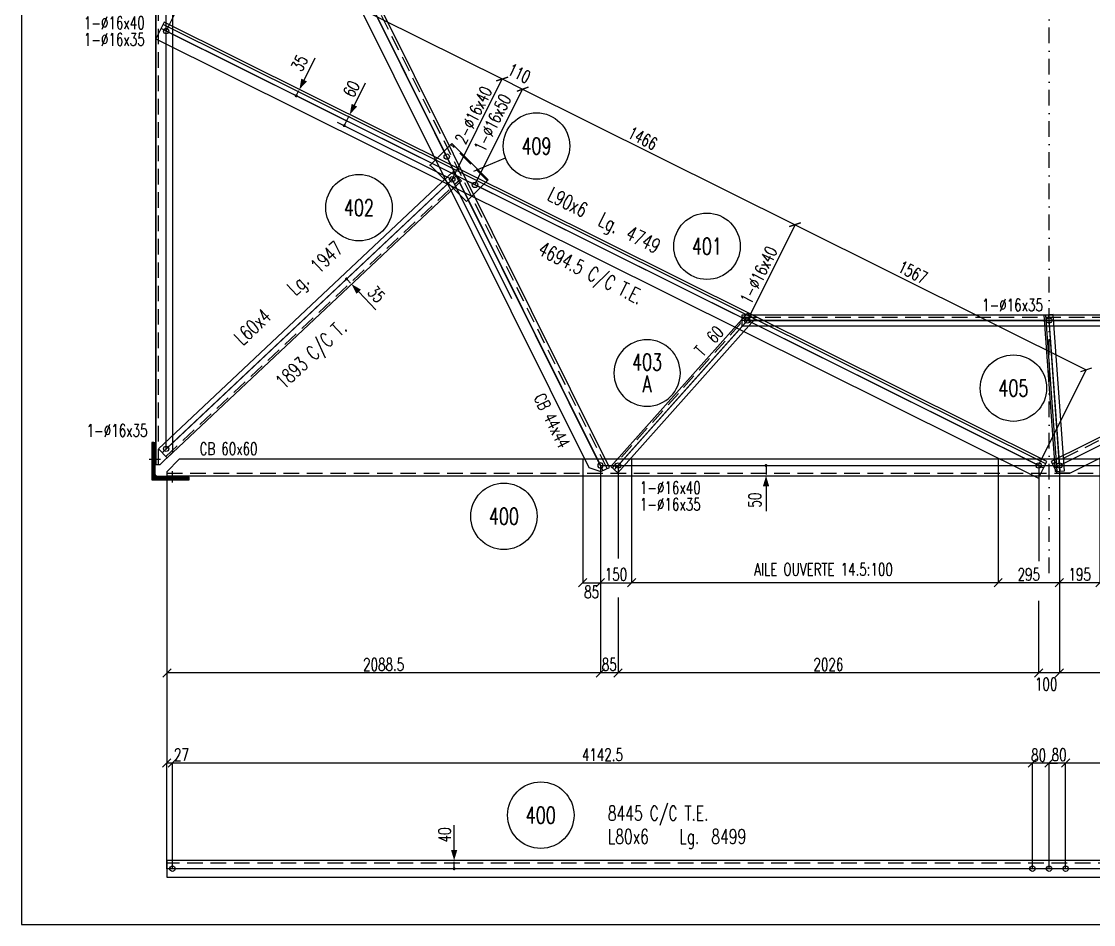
# Model space of a CAD drawing. Extents: x 161763 to 177983, y -148739 to -137259.
# Drawn here: x 161763 to 166927, y -148739 to -144390 of the extents above; entities that cross this region are included whole.
import ezdxf
from ezdxf.enums import TextEntityAlignment as Align

# ---------------------------------------------------------------- set-up
doc = ezdxf.new("R2010")
doc.units = 0
doc.header["$LTSCALE"] = 150
doc.header["$MEASUREMENT"] = 0
doc.linetypes.add('DASHDOT', pattern=[1, 0.5, -0.25, 0, -0.25])
doc.linetypes.add('DASHED', pattern=[0.75, 0.5, -0.25])
doc.layers.get('0').update_dxf_attribs({"linetype": 'CONTINUOUS'})
for name, color, linetype in [('ASSI', 6, 'CONTINUOUS'), ('BOLLINI_1', 7, 'CONTINUOUS'), ('BOLLINI_5', 7, 'CONTINUOUS'), ('FORI', 2, 'CONTINUOUS'), ('LINEA_ANG', 2, 'CONTINUOUS'), ('LINEE_PIASTRE', 2, 'CONTINUOUS'), ('LS', 7, 'CONTINUOUS'), ('MZ', 6, 'DASHDOT'), ('PIASTRE', 5, 'CONTINUOUS'), ('QT_MAL', 7, 'CONTINUOUS'), ('QT_MPR', 7, 'CONTINUOUS'), ('TRAT-Y', 7, 'DASHED')]:
    doc.layers.add(name, color=color, linetype=linetype)
doc.styles.add('QUOTE', font='ROMANS8.SHX', dxfattribs={"width": 0.7})
doc.styles.add('RQL', font='ROMANS8.SHX', dxfattribs={"width": 0.7})
doc.styles.add('RS', font='ROMANS8.shx', dxfattribs={"width": 0.7})
doc.styles.get("Standard").update_dxf_attribs({"font": 'ROMANS8.SHX', "width": 0.7})
doc.dimstyles.new('FRECCE1', dxfattribs={"dimtxt": 60, "dimasz": 6.6667, "dimexe": 0, "dimexo": 0, "dimgap": 1, "dimtad": 1, "dimzin": 0, "dimdsep": 46, "dimtxsty": 'RS', "dimblk1": 'QUOTP', "dimblk2": 'QUOTF', "dimsah": 1, "dimcen": 0, "dimclrd": 2, "dimclre": 2, "dimclrt": 7, "dimadec": 0, "dimazin": 0, "dimtfac": 1, "dimtix": 1, "dimtmove": 2, "dimatfit": 3, "dimldrblk": 'QUOTP', "dimfxl": 1, "dimtolj": 1, "dimtzin": 0, "dimarcsym": 0})
doc.dimstyles.new('TRATTO', dxfattribs={"dimscale": 0, "dimtxt": 60, "dimasz": 40, "dimexe": 0, "dimexo": 0, "dimgap": 10, "dimtad": 1, "dimrnd": 0.5, "dimdsep": 46, "dimtxsty": 'RS', "dimblk1": 'OBLIQUE', "dimblk2": 'OBLIQUE', "dimsah": 1, "dimcen": 0.09, "dimclrd": 2, "dimclre": 2, "dimclrt": 7, "dimadec": 0, "dimazin": 0, "dimtfac": 1, "dimtix": 1, "dimtmove": 2, "dimatfit": 3, "dimfxl": 1, "dimtolj": 1, "dimtzin": 0, "dimarcsym": 0})

# ---------------------------------------------------------------- blocks, each defined once
blk = doc.blocks.new('ASSE98')
blk.add_line((0, 0), (1, 0))
at = {"color": 7, "style": 'QUOTE', "width": 0.5, "flags": 1}
for tag, p in [('TI', (1.38308, 6.82731)), ('DI_S', (1.38308, 6.42178)), ('D_S', (1.38308, 6.02092)), ('E_S', (1.38308, 5.68065)), ('NFORI', (1.36454, 5.29792)), ('ALAR', (1.36349, 4.93246)), ('FAM', (1.3775, 4.54645)), ('ALA', (1.38308, 4.19257)), ('DISP2', (1.38308, 3.84971)), ('DISP1', (1.38308, 3.50686)), ('PINZAF', (1.38308, 3.164)), ('PINZAI', (1.38308, 2.82114)), ('TRP', (1.38308, 2.47829)), ('NP', (1.38308, 2.13543)), ('SV', (1.38308, 1.79257)), ('PESO', (1.38308, 1.44971)), ('QUA', (1.38308, 1.10686)), ('LUN', (1.38308, 0.764)), ('PROF', (1.38308, 0.42114)), ('POS', (1.38308, 0.07829))]:
    blk.add_attdef(tag, p, '', height=0.2, dxfattribs=at)
at = {"color": 7, "flags": 1}
for tag, p in [('LAV1', (3.07431, 6.82847)), ('LAV2', (3.07431, 6.49513)), ('LAV3', (3.07431, 6.1618)), ('LAV4', (3.07431, 5.82847)), ('LAV5', (3.07431, 5.49513)), ('LAV6', (3.07431, 5.1618)), ('LAV7', (3.07431, 4.82847)), ('LAV8', (3.07431, 4.49513)), ('LAV9', (3.07431, 4.1618)), ('LAV10', (3.07431, 3.82847))]:
    blk.add_attdef(tag, p, '', height=0.2, dxfattribs=at)
blk = doc.blocks.new('16')
blk.add_circle((0, 0), 1)
blk = doc.blocks.new('xxx')
blk.add_circle((0, 0), 8)
at = {"color": 3, "style": 'RQL', "width": 0.7}
blk.add_attdef('POS', text='', height=4, dxfattribs=at).set_placement((0, 0), align=Align.MIDDLE)
at = {"style": 'RQL', "width": 0.7, "flags": 1}
for tag, p in [('POS1', (-0.39, -5.42)), ('TIPO', (-0.39, -8.66))]:
    blk.add_attdef(tag, p, '', height=2, dxfattribs=at)
blk = doc.blocks.new('QUOTP')
at = {"layer": 'ASSI', "color": 2, "const_width": 1.07}
blk.add_lwpolyline([(-0.53, 0, 1), (0.53, 0, 1)], format="xyb", close=True, dxfattribs=at)
blk = doc.blocks.new('QUOTF')
at = {"layer": 'LS', "color": 2}
blk.add_line((7.5, 0), (25.5, 0), dxfattribs=at)
blk.add_solid([(7.5, 2.25), (0, 0), (7.5, -2.25)], dxfattribs=at)
blk = doc.blocks.new('*D65')
at = {"layer": 'QT_MAL', "color": 2, "lineweight": -2, "transparency": 16777216}
for p, q in [((163320.6, -144885.5), (163341.3, -144843.7)), ((163344.3, -144837.7), (163344.3, -144837.7)), ((163317.6, -144891.4), (163317.6, -144891.4))]:
    blk.add_line(p, q, dxfattribs=at)
at = {"layer": 'QT_MAL', "color": 2, "lineweight": -2, "transparency": 16777216, "xscale": 6.6667, "yscale": 6.6667, "zscale": 6.6667}
for name, p, rotation in [('QUOTF', (163344.3, -144837.7), 63.53865655954032), ('QUOTP', (163317.6, -144891.4), 243.5386565595403)]:
    blk.add_blockref(name, p, dxfattribs=dict(at, rotation=rotation))
at = {"layer": 'QT_MAL', "color": 7, "transparency": 16777216, "insert": (163352.1, -144715), "char_height": 60, "attachment_point": 5, "rotation": 63.5387, "style": 'RS'}
blk.add_mtext('\\A1;60', dxfattribs=at)
blk = doc.blocks.new('*D66')
at = {"layer": 'QT_MAL', "color": 2, "lineweight": -2, "transparency": 16777216}
blk.add_line((163089.2, -144742.4), (163098.9, -144723), dxfattribs=at)
at = {"layer": 'QT_MAL', "color": 2, "lineweight": -2, "transparency": 16777216, "xscale": 6.6667, "yscale": 6.6667, "zscale": 6.6667}
for name, p, rotation in [('QUOTF', (163101.8, -144717), 63.53865655954032), ('QUOTP', (163086.3, -144748.4), 243.5386565595403)]:
    blk.add_blockref(name, p, dxfattribs=dict(at, rotation=rotation))
at = {"layer": 'QT_MAL', "color": 7, "transparency": 16777216, "insert": (163101.7, -144590.6), "char_height": 60, "attachment_point": 5, "rotation": 63.5387, "style": 'RS'}
blk.add_mtext('\\A1;35', dxfattribs=at)
blk = doc.blocks.new('*D67')
at = {"layer": 'QT_MAL', "color": 2, "lineweight": -2, "transparency": 16777216}
blk.add_line((163333.4, -145634.5), (163348.2, -145650.2), dxfattribs=at)
at = {"layer": 'QT_MAL', "color": 2, "lineweight": -2, "transparency": 16777216, "xscale": 6.6667, "yscale": 6.6667, "zscale": 6.6667}
for name, p, rotation in [('QUOTP', (163328.8, -145629.6), 133.2804510100094), ('QUOTF', (163352.8, -145655.1), 313.2804510100094)]:
    blk.add_blockref(name, p, dxfattribs=dict(at, rotation=rotation))
at = {"layer": 'QT_MAL', "color": 7, "transparency": 16777216, "insert": (163472.5, -145703.9), "char_height": 60, "attachment_point": 5, "rotation": 313.2805, "style": 'RS'}
blk.add_mtext('\\A1;35', dxfattribs=at)
blk = doc.blocks.new('YYY')
blk.add_circle((0, 0), 8)
at = {"color": 3, "style": 'RQL', "width": 0.7}
for tag, p in [('POS3', (0, 0.65)), ('POS2', (0, -4.63))]:
    blk.add_attdef(tag, text='', height=4, dxfattribs=at).set_placement(p, align=Align.CENTER)
at = {"style": 'RQL', "width": 0.7, "flags": 1}
blk.add_attdef('TIPO', text='', height=3, dxfattribs=at).set_placement((0, 0), align=Align.MIDDLE_CENTER)
blk = doc.blocks.new('_OBLIQUE')
at = {"color": 0, "linetype": 'ByBlock'}
blk.add_line((-0.5, -0.5), (0.5, 0.5), dxfattribs=at)
blk = doc.blocks.new('*D14')
at = {"layer": 'QT_MPR', "color": 2, "lineweight": -2, "transparency": 16777216}
for p, q in [((162459.7, -144436.5), (162689.2, -143975.5)), ((162689.2, -143975.5), (164078.3, -144666.9)), ((163837.7, -145150.3), (164078.3, -144666.9))]:
    blk.add_line(p, q, dxfattribs=at)
at = {"layer": 'QT_MPR', "color": 2, "lineweight": -2, "transparency": 16777216, "xscale": 40, "yscale": 40, "zscale": 40}
for p, rotation in [((162689.2, -143975.5), 153.5386565595404), ((164078.3, -144666.9), 333.5386565595404)]:
    blk.add_blockref('_OBLIQUE', p, dxfattribs=dict(at, rotation=rotation))
at = {"layer": 'QT_MPR', "color": 7, "transparency": 16777216, "insert": (163149.2, -144140.2), "char_height": 60, "attachment_point": 5, "rotation": 333.5387, "style": 'RS'}
blk.add_mtext('\\A1;1551.5', dxfattribs=at)
blk = doc.blocks.new('*D15')
at = {"layer": 'QT_MPR', "color": 2, "lineweight": -2, "transparency": 16777216}
for p, q in [((163947.3, -145177), (164176.8, -144715.9)), ((164176.8, -144715.9), (165488.8, -145369)), ((165259.3, -145830), (165488.8, -145369))]:
    blk.add_line(p, q, dxfattribs=at)
at = {"layer": 'QT_MPR', "color": 2, "lineweight": -2, "transparency": 16777216, "xscale": 40, "yscale": 40, "zscale": 40}
for p, rotation in [((164176.8, -144715.9), 153.5386565595404), ((165488.8, -145369), 333.5386565595404)]:
    blk.add_blockref('_OBLIQUE', p, dxfattribs=dict(at, rotation=rotation))
at = {"layer": 'QT_MPR', "color": 7, "transparency": 16777216, "insert": (164755.4, -144952.8), "char_height": 60, "attachment_point": 5, "rotation": 333.5387, "style": 'RS'}
blk.add_mtext('\\A1;1466', dxfattribs=at)
blk = doc.blocks.new('*D16')
at = {"layer": 'QT_MPR', "color": 2, "lineweight": -2, "transparency": 16777216}
for p, q in [((165259.3, -145830), (165488.8, -145369)), ((165488.8, -145369), (166891.8, -146067.3)), ((166662.3, -146528.3), (166891.8, -146067.3))]:
    blk.add_line(p, q, dxfattribs=at)
at = {"layer": 'QT_MPR', "color": 2, "lineweight": -2, "transparency": 16777216, "xscale": 40, "yscale": 40, "zscale": 40}
for p, rotation in [((165488.8, -145369), 153.5386565595404), ((166891.8, -146067.3), 333.5386565595404)]:
    blk.add_blockref('_OBLIQUE', p, dxfattribs=dict(at, rotation=rotation))
at = {"layer": 'QT_MPR', "color": 7, "transparency": 16777216, "insert": (166056.2, -145598), "char_height": 60, "attachment_point": 5, "rotation": 333.5387, "style": 'RS'}
blk.add_mtext('\\A1;1567', dxfattribs=at)
blk = doc.blocks.new('*D19')
at = {"layer": 'QT_MPR', "color": 2, "lineweight": -2, "transparency": 16777216}
for p, q in [((166792.3, -148470.2), (166792.3, -147961)), ((170934.6, -147961), (166792.3, -147961)), ((170934.6, -148470.2), (170934.6, -147961))]:
    blk.add_line(p, q, dxfattribs=at)
at = {"layer": 'QT_MPR', "color": 2, "lineweight": -2, "transparency": 16777216, "xscale": 40, "yscale": 40, "zscale": 40, "rotation": 180}
blk.add_blockref('_OBLIQUE', (166792.3, -147961), dxfattribs=at)
at = {"layer": 'QT_MPR', "color": 2, "lineweight": -2, "transparency": 16777216, "xscale": 40, "yscale": 40, "zscale": 40}
blk.add_blockref('_OBLIQUE', (170934.6, -147961), dxfattribs=at)
at = {"layer": 'QT_MPR', "color": 7, "transparency": 16777216, "insert": (168863.5, -147921), "char_height": 60, "attachment_point": 5, "style": 'RS'}
blk.add_mtext('\\A1;4142.5', dxfattribs=at)
blk = doc.blocks.new('*D20')
at = {"layer": 'QT_MPR', "color": 2, "lineweight": -2, "transparency": 16777216}
for p, q in [((166712.3, -148470.2), (166712.3, -147961)), ((166792.3, -147961), (166712.3, -147961)), ((166792.3, -148470.2), (166792.3, -147961))]:
    blk.add_line(p, q, dxfattribs=at)
at = {"layer": 'QT_MPR', "color": 2, "lineweight": -2, "transparency": 16777216, "xscale": 40, "yscale": 40, "zscale": 40, "rotation": 180}
blk.add_blockref('_OBLIQUE', (166712.3, -147961), dxfattribs=at)
at = {"layer": 'QT_MPR', "color": 2, "lineweight": -2, "transparency": 16777216, "xscale": 40, "yscale": 40, "zscale": 40}
blk.add_blockref('_OBLIQUE', (166792.3, -147961), dxfattribs=at)
at = {"layer": 'QT_MPR', "color": 7, "transparency": 16777216, "insert": (166760.8, -147921), "char_height": 60, "attachment_point": 5, "style": 'RS'}
blk.add_mtext('\\A1;80', dxfattribs=at)
blk = doc.blocks.new('*D21')
at = {"layer": 'QT_MPR', "color": 2, "lineweight": -2, "transparency": 16777216}
for p, q in [((166632.3, -147961), (166592.3, -147961)), ((166632.3, -148470.2), (166632.3, -147961)), ((166712.3, -147961), (166632.3, -147961)), ((166712.3, -148470.2), (166712.3, -147961)), ((166712.3, -147961), (166752.3, -147961))]:
    blk.add_line(p, q, dxfattribs=at)
at = {"layer": 'QT_MPR', "color": 2, "lineweight": -2, "transparency": 16777216, "xscale": 40, "yscale": 40, "zscale": 40}
blk.add_blockref('_OBLIQUE', (166632.3, -147961), dxfattribs=at)
at = {"layer": 'QT_MPR', "color": 2, "lineweight": -2, "transparency": 16777216, "xscale": 40, "yscale": 40, "zscale": 40, "rotation": 180}
blk.add_blockref('_OBLIQUE', (166712.3, -147961), dxfattribs=at)
at = {"layer": 'QT_MPR', "color": 7, "transparency": 16777216, "insert": (166662.2, -147923.4), "char_height": 60, "attachment_point": 5, "style": 'RS'}
blk.add_mtext('\\A1;80', dxfattribs=at)
blk = doc.blocks.new('*D22')
at = {"layer": 'QT_MPR', "color": 2, "lineweight": -2, "transparency": 16777216}
for p, q in [((162490.1, -148470.2), (162490.1, -147961)), ((166632.3, -147961), (162490.1, -147961)), ((166632.3, -148470.2), (166632.3, -147961))]:
    blk.add_line(p, q, dxfattribs=at)
at = {"layer": 'QT_MPR', "color": 2, "lineweight": -2, "transparency": 16777216, "xscale": 40, "yscale": 40, "zscale": 40, "rotation": 180}
blk.add_blockref('_OBLIQUE', (162490.1, -147961), dxfattribs=at)
at = {"layer": 'QT_MPR', "color": 2, "lineweight": -2, "transparency": 16777216, "xscale": 40, "yscale": 40, "zscale": 40}
blk.add_blockref('_OBLIQUE', (166632.3, -147961), dxfattribs=at)
at = {"layer": 'QT_MPR', "color": 7, "transparency": 16777216, "insert": (164561.2, -147921), "char_height": 60, "attachment_point": 5, "style": 'RS'}
blk.add_mtext('\\A1;4142.5', dxfattribs=at)
blk = doc.blocks.new('*D24')
at = {"layer": 'QT_MPR', "color": 2, "lineweight": -2, "transparency": 16777216}
for p, q in [((162462.6, -148470.2), (162462.6, -147961)), ((162490.1, -147961), (162462.6, -147961)), ((162490.1, -148470.2), (162490.1, -147961))]:
    blk.add_line(p, q, dxfattribs=at)
at = {"layer": 'QT_MPR', "color": 2, "lineweight": -2, "transparency": 16777216, "xscale": 40, "yscale": 40, "zscale": 40, "rotation": 180}
blk.add_blockref('_OBLIQUE', (162462.6, -147961), dxfattribs=at)
at = {"layer": 'QT_MPR', "color": 2, "lineweight": -2, "transparency": 16777216, "xscale": 40, "yscale": 40, "zscale": 40}
blk.add_blockref('_OBLIQUE', (162490.1, -147961), dxfattribs=at)
at = {"layer": 'QT_MPR', "color": 7, "transparency": 16777216, "insert": (162533.6, -147921), "char_height": 60, "attachment_point": 5, "style": 'RS'}
blk.add_mtext('\\A1;27', dxfattribs=at)
blk = doc.blocks.new('*D27')
at = {"layer": 'QT_MPR', "color": 2, "lineweight": -2, "transparency": 16777216}
for p, q in [((166762.3, -146528.3), (166762.3, -147526.9)), ((168788.1, -147174.9), (168788.1, -147526.9)), ((168788.1, -147526.9), (166762.3, -147526.9))]:
    blk.add_line(p, q, dxfattribs=at)
at = {"layer": 'QT_MPR', "color": 2, "lineweight": -2, "transparency": 16777216, "xscale": 40, "yscale": 40, "zscale": 40, "rotation": 180}
blk.add_blockref('_OBLIQUE', (166762.3, -147526.9), dxfattribs=at)
at = {"layer": 'QT_MPR', "color": 2, "lineweight": -2, "transparency": 16777216, "xscale": 40, "yscale": 40, "zscale": 40}
blk.add_blockref('_OBLIQUE', (168788.1, -147526.9), dxfattribs=at)
at = {"layer": 'QT_MPR', "color": 7, "transparency": 16777216, "insert": (167775.2, -147486.9), "char_height": 60, "attachment_point": 5, "style": 'RS'}
blk.add_mtext('\\A1;2026', dxfattribs=at)
blk = doc.blocks.new('*D28')
at = {"layer": 'QT_MPR', "color": 2, "lineweight": -2, "transparency": 16777216}
for p, q in [((166762.3, -146528.3), (166762.3, -147526.9)), ((166662.3, -147179.4), (166662.3, -147526.9)), ((166762.3, -147526.9), (166662.3, -147526.9))]:
    blk.add_line(p, q, dxfattribs=at)
at = {"layer": 'QT_MPR', "color": 2, "lineweight": -2, "transparency": 16777216, "xscale": 40, "yscale": 40, "zscale": 40, "rotation": 180}
blk.add_blockref('_OBLIQUE', (166662.3, -147526.9), dxfattribs=at)
at = {"layer": 'QT_MPR', "color": 2, "lineweight": -2, "transparency": 16777216, "xscale": 40, "yscale": 40, "zscale": 40}
blk.add_blockref('_OBLIQUE', (166762.3, -147526.9), dxfattribs=at)
at = {"layer": 'QT_MPR', "color": 7, "transparency": 16777216, "insert": (166698.4, -147581.1), "char_height": 60, "attachment_point": 5, "style": 'RS'}
blk.add_mtext('\\A1;100', dxfattribs=at)
blk = doc.blocks.new('*D29')
at = {"layer": 'QT_MPR', "color": 2, "lineweight": -2, "transparency": 16777216}
for p, q in [((164636.5, -147163.7), (164636.5, -147526.9)), ((166662.3, -147179.4), (166662.3, -147526.9)), ((166662.3, -147526.9), (164636.5, -147526.9))]:
    blk.add_line(p, q, dxfattribs=at)
at = {"layer": 'QT_MPR', "color": 2, "lineweight": -2, "transparency": 16777216, "xscale": 40, "yscale": 40, "zscale": 40, "rotation": 180}
blk.add_blockref('_OBLIQUE', (164636.5, -147526.9), dxfattribs=at)
at = {"layer": 'QT_MPR', "color": 2, "lineweight": -2, "transparency": 16777216, "xscale": 40, "yscale": 40, "zscale": 40}
blk.add_blockref('_OBLIQUE', (166662.3, -147526.9), dxfattribs=at)
at = {"layer": 'QT_MPR', "color": 7, "transparency": 16777216, "insert": (165649.4, -147486.9), "char_height": 60, "attachment_point": 5, "style": 'RS'}
blk.add_mtext('\\A1;2026', dxfattribs=at)
blk = doc.blocks.new('*D30')
at = {"layer": 'QT_MPR', "color": 2, "lineweight": -2, "transparency": 16777216}
for p, q in [((164551.5, -146528.3), (164551.5, -147526.9)), ((164636.5, -147163.7), (164636.5, -147526.9)), ((164636.5, -147526.9), (164551.5, -147526.9))]:
    blk.add_line(p, q, dxfattribs=at)
at = {"layer": 'QT_MPR', "color": 2, "lineweight": -2, "transparency": 16777216, "xscale": 40, "yscale": 40, "zscale": 40, "rotation": 180}
blk.add_blockref('_OBLIQUE', (164551.5, -147526.9), dxfattribs=at)
at = {"layer": 'QT_MPR', "color": 2, "lineweight": -2, "transparency": 16777216, "xscale": 40, "yscale": 40, "zscale": 40}
blk.add_blockref('_OBLIQUE', (164636.5, -147526.9), dxfattribs=at)
at = {"layer": 'QT_MPR', "color": 7, "transparency": 16777216, "insert": (164594, -147486.9), "char_height": 60, "attachment_point": 5, "style": 'RS'}
blk.add_mtext('\\A1;85', dxfattribs=at)
blk = doc.blocks.new('*D32')
at = {"layer": 'QT_MPR', "color": 2, "lineweight": -2, "transparency": 16777216}
for p, q in [((164551.5, -146528.3), (164551.5, -147526.9)), ((162463.1, -146578.3), (162463.1, -147526.9)), ((164551.5, -147526.9), (162463.1, -147526.9))]:
    blk.add_line(p, q, dxfattribs=at)
at = {"layer": 'QT_MPR', "color": 2, "lineweight": -2, "transparency": 16777216, "xscale": 40, "yscale": 40, "zscale": 40, "rotation": 180}
blk.add_blockref('_OBLIQUE', (162463.1, -147526.9), dxfattribs=at)
at = {"layer": 'QT_MPR', "color": 2, "lineweight": -2, "transparency": 16777216, "xscale": 40, "yscale": 40, "zscale": 40}
blk.add_blockref('_OBLIQUE', (164551.5, -147526.9), dxfattribs=at)
at = {"layer": 'QT_MPR', "color": 7, "transparency": 16777216, "insert": (163507.3, -147486.9), "char_height": 60, "attachment_point": 5, "style": 'RS'}
blk.add_mtext('\\A1;2088.5', dxfattribs=at)
blk = doc.blocks.new('*D34')
at = {"layer": 'LS', "color": 2, "lineweight": -2, "transparency": 16777216}
for p, q in [((166957.3, -146498.3), (166957.3, -147092.9)), ((166762.3, -146528.3), (166762.3, -147092.9)), ((166957.3, -147092.9), (166762.3, -147092.9))]:
    blk.add_line(p, q, dxfattribs=at)
at = {"layer": 'LS', "color": 2, "lineweight": -2, "transparency": 16777216, "xscale": 40, "yscale": 40, "zscale": 40, "rotation": 180}
blk.add_blockref('_OBLIQUE', (166762.3, -147092.9), dxfattribs=at)
at = {"layer": 'LS', "color": 2, "lineweight": -2, "transparency": 16777216, "xscale": 40, "yscale": 40, "zscale": 40}
blk.add_blockref('_OBLIQUE', (166957.3, -147092.9), dxfattribs=at)
at = {"layer": 'LS', "color": 7, "transparency": 16777216, "insert": (166859.8, -147052.9), "char_height": 60, "attachment_point": 5, "style": 'RS'}
blk.add_mtext('\\A1;195', dxfattribs=at)
blk = doc.blocks.new('*D35')
at = {"layer": 'LS', "color": 2, "lineweight": -2, "transparency": 16777216}
for p, q in [((166467.3, -146498.3), (166467.3, -147092.9)), ((166762.3, -146528.3), (166762.3, -147092.9)), ((166762.3, -147092.9), (166467.3, -147092.9))]:
    blk.add_line(p, q, dxfattribs=at)
at = {"layer": 'LS', "color": 2, "lineweight": -2, "transparency": 16777216, "xscale": 40, "yscale": 40, "zscale": 40, "rotation": 180}
blk.add_blockref('_OBLIQUE', (166467.3, -147092.9), dxfattribs=at)
at = {"layer": 'LS', "color": 2, "lineweight": -2, "transparency": 16777216, "xscale": 40, "yscale": 40, "zscale": 40}
blk.add_blockref('_OBLIQUE', (166762.3, -147092.9), dxfattribs=at)
at = {"layer": 'LS', "color": 7, "transparency": 16777216, "insert": (166614.8, -147052.9), "char_height": 60, "attachment_point": 5, "style": 'RS'}
blk.add_mtext('\\A1;295', dxfattribs=at)
blk = doc.blocks.new('*D36')
at = {"layer": 'LS', "color": 2, "lineweight": -2, "transparency": 16777216}
for p, q in [((164466.5, -146498.3), (164466.5, -147092.9)), ((164551.5, -146528.3), (164551.5, -147092.9)), ((164466.5, -147092.9), (164551.5, -147092.9))]:
    blk.add_line(p, q, dxfattribs=at)
at = {"layer": 'LS', "color": 2, "lineweight": -2, "transparency": 16777216, "xscale": 40, "yscale": 40, "zscale": 40, "rotation": 180}
blk.add_blockref('_OBLIQUE', (164466.5, -147092.9), dxfattribs=at)
at = {"layer": 'LS', "color": 2, "lineweight": -2, "transparency": 16777216, "xscale": 40, "yscale": 40, "zscale": 40}
blk.add_blockref('_OBLIQUE', (164551.5, -147092.9), dxfattribs=at)
at = {"layer": 'LS', "color": 7, "transparency": 16777216, "insert": (164509, -147137.3), "char_height": 60, "attachment_point": 5, "style": 'RS'}
blk.add_mtext('\\A1;85', dxfattribs=at)
blk = doc.blocks.new('*D37')
at = {"layer": 'LS', "color": 2, "lineweight": -2, "transparency": 16777216}
for p, q in [((164701.5, -146498.3), (164701.5, -147092.9)), ((164551.5, -146528.3), (164551.5, -147092.9)), ((164551.5, -147092.9), (164701.5, -147092.9))]:
    blk.add_line(p, q, dxfattribs=at)
at = {"layer": 'LS', "color": 2, "lineweight": -2, "transparency": 16777216, "xscale": 40, "yscale": 40, "zscale": 40, "rotation": 180}
blk.add_blockref('_OBLIQUE', (164551.5, -147092.9), dxfattribs=at)
at = {"layer": 'LS', "color": 2, "lineweight": -2, "transparency": 16777216, "xscale": 40, "yscale": 40, "zscale": 40}
blk.add_blockref('_OBLIQUE', (164701.5, -147092.9), dxfattribs=at)
at = {"layer": 'LS', "color": 7, "transparency": 16777216, "insert": (164626.5, -147052.9), "char_height": 60, "attachment_point": 5, "style": 'RS'}
blk.add_mtext('\\A1;150', dxfattribs=at)
blk = doc.blocks.new('*D69')
at = {"layer": 'QT_MAL', "color": 2, "lineweight": -2, "transparency": 16777216}
blk.add_line((165349.2, -146535), (165349.2, -146571.7), dxfattribs=at)
at = {"layer": 'QT_MAL', "color": 2, "lineweight": -2, "transparency": 16777216, "xscale": 6.6667, "yscale": 6.6667, "zscale": 6.6667}
for name, p, rotation in [('QUOTP', (165349.2, -146528.3), 90), ('QUOTF', (165349.2, -146578.3), 270)]:
    blk.add_blockref(name, p, dxfattribs=dict(at, rotation=rotation))
at = {"layer": 'QT_MAL', "color": 7, "transparency": 16777216, "insert": (165295.1, -146694.9), "char_height": 60, "attachment_point": 5, "rotation": 90, "style": 'RS'}
blk.add_mtext('\\A1;50', dxfattribs=at)
blk = doc.blocks.new('*D70')
at = {"layer": 'QT_MAL', "color": 2, "lineweight": -2, "transparency": 16777216}
blk.add_line((163846.9, -148463.5), (163846.9, -148436.9), dxfattribs=at)
at = {"layer": 'QT_MAL', "color": 2, "lineweight": -2, "transparency": 16777216, "xscale": 6.6667, "yscale": 6.6667, "zscale": 6.6667}
for name, p, rotation in [('QUOTF', (163846.9, -148430.2), 90), ('QUOTP', (163846.9, -148470.2), 270)]:
    blk.add_blockref(name, p, dxfattribs=dict(at, rotation=rotation))
at = {"layer": 'QT_MAL', "color": 7, "transparency": 16777216, "insert": (163800.9, -148307.5), "char_height": 60, "attachment_point": 5, "rotation": 90, "style": 'RS'}
blk.add_mtext('\\A1;40', dxfattribs=at)
blk = doc.blocks.new('bull')
at = {"style": 'RS', "width": 0.7, "flags": 1}
for tag, p in [('NN', (-12.25, 0)), ('DIAMETRO', (0, -4.86)), ('SERRAGGIO', (0, -9.71)), ('LUNGHEZZA', (0, -14.57)), ('NB', (0, -19.43)), ('TIPO', (0, -24.12)), ('EL', (-0.14, -29))]:
    blk.add_attdef(tag, p, '', height=3, dxfattribs=at)
at = {"style": 'RS', "width": 0.7}
blk.add_attdef('BULLONE', (0, 0), '', height=3, dxfattribs=at)
blk = doc.blocks.new('MRKR_98')
blk.add_point((0, 0))
at = {"color": 7, "style": 'QUOTE', "width": 0.5, "flags": 1}
for tag, p in [('NFORI', (3.72, 5.3)), ('TI', (3.73, 6.83)), ('DI_S', (3.73, 6.42)), ('D_S', (3.73, 6.02)), ('E_S', (3.73, 5.68)), ('AUX2', (3.71, 4.93)), ('AUX1', (3.73, 4.19)), ('FAM', (3.73, 4.55)), ('COMMESSA', (3.73, 3.85)), ('MD', (3.73, 3.51)), ('MP', (3.73, 3.16)), ('LARGHEZZA', (3.73, 2.82)), ('SPESSORE', (3.73, 2.48)), ('NP', (3.73, 2.14)), ('SV', (3.73, 1.79)), ('PESO', (3.73, 1.45)), ('QUA', (3.73, 1.11)), ('LUN', (3.73, 0.76)), ('PROF', (3.73, 0.42)), ('POS', (3.73, 0.08))]:
    blk.add_attdef(tag, p, '', height=0.2, dxfattribs=at)
at = {"color": 7, "flags": 1}
for tag, p in [('LAV1', (5.26, 6.88)), ('LAV2', (5.26, 6.55)), ('LAV3', (5.26, 6.21)), ('LAV4', (5.26, 5.88)), ('LAV5', (5.26, 5.55)), ('LAV6', (5.26, 5.21)), ('LAV7', (5.26, 4.88)), ('LAV8', (5.26, 4.55)), ('LAV9', (5.26, 4.21)), ('LAV10', (5.26, 3.88))]:
    blk.add_attdef(tag, p, '', height=0.2, dxfattribs=at)
blk = doc.blocks.new('*D82')
at = {"layer": 'QT_MPR', "color": 2, "lineweight": -2, "transparency": 16777216}
for p, q in [((163837.7, -145150.3), (164078.3, -144666.9)), ((164078.3, -144666.9), (164176.8, -144715.9)), ((163947.3, -145177), (164176.8, -144715.9))]:
    blk.add_line(p, q, dxfattribs=at)
at = {"layer": 'QT_MPR', "color": 2, "lineweight": -2, "transparency": 16777216, "xscale": 40, "yscale": 40, "zscale": 40}
for p, rotation in [((164078.3, -144666.9), 153.5386565595391), ((164176.8, -144715.9), 333.5386565595391)]:
    blk.add_blockref('_OBLIQUE', p, dxfattribs=dict(at, rotation=rotation))
at = {"layer": 'QT_MPR', "color": 7, "transparency": 16777216, "insert": (164160.1, -144639.8), "char_height": 60, "attachment_point": 5, "rotation": 333.5387, "style": 'RS'}
blk.add_mtext('\\A1;110', dxfattribs=at)

msp = doc.modelspace()

# ---------------------------------------------------------------- hatches: boundary and pattern name
at = {"layer": 'LS'}
h = msp.add_hatch(dxfattribs=at)
h.set_pattern_fill('_U', color=6, scale=5, angle=45, style=0, pattern_type=0)
h.set_pattern_definition([(45, (104661.473, -42808.2263), (-3.5355339, 3.5355339), [])])
edge = h.paths.add_edge_path()
edge.add_line((162390.733, -146597.331), (162570.733, -146597.331))
edge.add_line((162570.733, -146597.331), (162570.733, -146587.331))
edge.add_arc((162564.733, -146587.331), 6, 0, 90)
edge.add_line((162564.733, -146581.331), (162418.733, -146581.331))
edge.add_arc((162418.733, -146569.331), 12, 180, 270, ccw=False)
edge.add_line((162406.733, -146569.331), (162406.733, -146423.331))
edge.add_arc((162400.733, -146423.331), 6, 0, 90)
edge.add_line((162400.733, -146417.331), (162390.733, -146417.331))
edge.add_line((162390.733, -146417.331), (162390.733, -146597.331))

# ---------------------------------------------------------------- linework, layer by layer
at = {"layer": 'LINEA_ANG'}
for p, q in [((162409.733, -146525.006), (162409.733, -138026.006)), ((162489.733, -138086.006), (162489.733, -146465.006)), ((164595.161, -146537.442), (162479.035, -142285.97)), ((162422.972, -142375.311), (164494.983, -146538.155)), ((162450.622, -144392.904), (162410.519, -144473.475)), ((166702.094, -146509.029), (162450.622, -144392.904)), ((170974.032, -144392.904), (166722.56, -146509.029)), ((162410.519, -144473.475), (166661.991, -146589.6)), ((166811.901, -146565.093), (170974.745, -144493.081)), ((163840.366, -145113.512), (162422.937, -146448.316)), ((162464.072, -146491.997), (163881.501, -145157.192)), ((163881.501, -145157.192), (163840.366, -145113.512)), ((165260.155, -145794.554), (164601.2, -146533.39)), ((164634.783, -146563.342), (165293.738, -145824.507)), ((168192.306, -145805.013), (165232.306, -145805.013)), ((165232.306, -145805.013), (165232.306, -145855.013)), ((165293.738, -145824.507), (165260.155, -145794.554)), ((166732.343, -145801.511), (166687.458, -145804.725)), ((166687.458, -145804.725), (166741.307, -146556.8)), ((166786.192, -146553.586), (166732.343, -145801.511)), ((165226.562, -145844.99), (165220.218, -145839.332)), ((165232.306, -145855.013), (168192.306, -145855.013)), ((162422.937, -146448.316), (162464.072, -146491.997)), ((162489.733, -146465.006), (162429.733, -146525.006)), ((162523.058, -146498.331), (162463.058, -146558.331)), ((170902.058, -146498.331), (162523.058, -146498.331)), ((162429.733, -146525.006), (162409.733, -146525.006)), ((164494.983, -146538.155), (164553.98, -146557.939)), ((164553.98, -146557.939), (164595.161, -146537.442)), ((164601.2, -146533.39), (164634.783, -146563.342)), ((166661.991, -146589.6), (166702.094, -146509.029)), ((166722.56, -146509.029), (166750.632, -146565.429)), ((166741.307, -146556.8), (166786.192, -146553.586)), ((162463.058, -146558.331), (162463.058, -146578.331)), ((162463.058, -146578.331), (170962.058, -146578.331)), ((166811.901, -146565.093), (166750.632, -146565.429)), ((170961.596, -148430.201), (162462.596, -148430.201)), ((162462.596, -148430.201), (162462.596, -148510.201)), ((162462.596, -148510.201), (170961.596, -148510.201))]:
    msp.add_line(p, q, dxfattribs=at)
at = {"layer": 'LINEA_ANG', "color": 2}
for p, q in [((166696.301, -146520.667), (162444.83, -144404.542)), ((166695.936, -145804.118), (166749.785, -146556.193))]:
    msp.add_line(p, q, dxfattribs=at)
at = {"layer": 'LINEE_PIASTRE'}
for p, q in [((163835.842, -144977.567), (163731.19, -145082.219)), ((164010.497, -145152.223), (163835.842, -144977.567)), ((163731.19, -145082.219), (163905.845, -145256.874)), ((163905.845, -145256.874), (164010.497, -145152.223))]:
    msp.add_line(p, q, dxfattribs=at)
at = {"layer": 'LS', "color": 6}
for p, q in [((162459.733, -146448.006), (162459.733, -140114.94)), ((162459.733, -142325.737), (164551.53, -146528.331)), ((166662.327, -146528.331), (162459.733, -144436.534)), ((163283.765, -144874.613), (163837.724, -145150.34)), ((163941.064, -145110.632), (164093.866, -145046.785)), ((162459.733, -146448.006), (163837.724, -145150.34)), ((163837.724, -145150.34), (164123.461, -145724.41)), ((165259.348, -145830.013), (164636.53, -146528.331)), ((165259.348, -145830.013), (168165.306, -145830.013)), ((166762.327, -146528.331), (166712.327, -145830.013)), ((162378.282, -146498.006), (162432.348, -146498.006)), ((164551.53, -146528.331), (170884.596, -146528.331)), ((162490.058, -146609.782), (162490.058, -146555.716))]:
    msp.add_line(p, q, dxfattribs=at)
at = {"layer": 'LS', "color": 2}
for p, q in [((164636.53, -146528.331), (164636.53, -146975.927)), ((166662.327, -146528.331), (166662.327, -146988.839)), ((166477.324, -147092.893), (164701.525, -147092.893)), ((162463.058, -147526.936), (162463.058, -147960.98))]:
    msp.add_line(p, q, dxfattribs=at)
at = {"layer": 'LS', "color": 8}
msp.add_lwpolyline([(161762.683, -137258.972), (161762.683, -148738.972), (174482.683, -148738.972), (174482.683, -147138.972), (177982.683, -147138.972), (177982.683, -137258.972), (161762.683, -137258.972)], close=True, dxfattribs=at)
at = {"layer": 'LS', "color": 6}
msp.add_lwpolyline([(162390.733, -146597.331), (162570.733, -146597.331), (162570.733, -146587.331, 0.41421356), (162564.733, -146581.331), (162418.733, -146581.331, -0.41421356), (162406.733, -146569.331), (162406.733, -146423.331, 0.41421356), (162400.733, -146417.331), (162390.733, -146417.331)], format="xyb", close=True, dxfattribs=at)
at = {"layer": 'MZ'}
msp.add_line((166712.327, -147046.374), (166712.327, -141736.333), dxfattribs=at)
at = {"layer": 'TRAT-Y'}
for p, q in [((162422.233, -146525.006), (162422.233, -138026.006)), ((164583.522, -146543.235), (162467.397, -142291.763)), ((170979.825, -144404.542), (166728.353, -146520.667)), ((164006.254, -145156.465), (163831.599, -144981.81)), ((162457.901, -146485.445), (163875.331, -145150.64)), ((165232.306, -145813.513), (168107.306, -145813.513)), ((165226.562, -145844.99), (164607.543, -146539.048)), ((162463.058, -146565.831), (170962.058, -146565.831)), ((170961.596, -148442.701), (162462.596, -148442.701))]:
    msp.add_line(p, q, dxfattribs=at)

# ---------------------------------------------------------------- block references
at = {"layer": 'ASSI'}
for p, xscale, zscale, rotation in [((162409.733, -138026.006), 8499, 8499, 270), ((170989.628, -144424.237), 4749, 4749, 206.4613434404596), ((168192.306, -145830.013), 2960, 2960, 180.0000000000003), ((166710.399, -145803.082), 753.9999999999994, 753.9999999999994, 274.0954236756833)]:
    msp.add_blockref('ASSE98', p, dxfattribs=dict(at, xscale=xscale, zscale=zscale, rotation=rotation))
ref = msp.add_blockref('ASSE98', (164563.827, -146553.038), dxfattribs=dict(at, xscale=4749, zscale=4749, rotation=116.4613434404596))
ref.add_attrib('LAV1', 'CB 55x27', (162508.755, -142713.5), dxfattribs={"layer": '0', "color": 7, "height": 60, "rotation": -63.538657, "width": 0.7})
ref.add_attrib('LAV2', 'CB 44x44', (164228.299, -146201.065), dxfattribs={"layer": '0', "color": 7, "height": 60, "rotation": -63.538657, "width": 0.7})
ref = msp.add_blockref('ASSE98', (166686.498, -146540.362), dxfattribs=dict(at, xscale=4749, zscale=4749, rotation=153.5386565595404))
ref.add_attrib('PROF', 'L90x6', (164290.342, -145247.515), dxfattribs={"layer": '0', "color": 2, "height": 70, "rotation": 333.538657, "style": 'QUOTE', "width": 0.7})
ref.add_attrib('LUN', '4749', (164667.051, -145435.018), dxfattribs={"layer": '0', "color": 2, "height": 70, "rotation": 333.538657, "style": 'QUOTE', "width": 0.7})
ref.add_attrib('PESO', '4694.5 C/C T.E.', (164244.46, -145510.098), dxfattribs={"layer": '0', "color": 2, "height": 70, "rotation": 333.538657, "style": 'QUOTE', "width": 0.7})
ref.add_attrib('SV', 'Lg.', (164535.217, -145369.399), dxfattribs={"layer": '0', "color": 2, "height": 70, "rotation": 333.538657, "style": 'QUOTE', "width": 0.7})
ref = msp.add_blockref('ASSE98', (162440.077, -146466.516), dxfattribs=dict(at, xscale=1947, zscale=1947, rotation=43.28045101000941))
ref.add_attrib('PROF', 'L60x4', (162828.131, -145953.623), dxfattribs={"layer": '0', "color": 2, "height": 70, "rotation": 43.280451, "style": 'QUOTE', "width": 0.7})
ref.add_attrib('LUN', '1947', (163195.677, -145607.501), dxfattribs={"layer": '0', "color": 2, "height": 70, "rotation": 43.280451, "style": 'QUOTE', "width": 0.7})
ref.add_attrib('PESO', '1893 C/C T.', (163026.946, -146164.744), dxfattribs={"layer": '0', "color": 2, "height": 70, "rotation": 43.280451, "style": 'QUOTE', "width": 0.7})
ref.add_attrib('SV', 'Lg.', (163083.467, -145713.17), dxfattribs={"layer": '0', "color": 2, "height": 70, "rotation": 43.280451, "style": 'QUOTE', "width": 0.7})
ref = msp.add_blockref('ASSE98', (165277.32, -145809.863), dxfattribs=dict(at, xscale=990, zscale=990, rotation=228.2707691308664))
ref.add_attrib('LAV1', 'T  60', (165044.311, -146008.296), dxfattribs={"layer": '0', "color": 254, "height": 60, "rotation": 48.270769, "width": 0.7})
ref = msp.add_blockref('ASSE98', (162463.058, -146578.331), dxfattribs=dict(at, xscale=8499, zscale=8499))
ref.add_attrib('LAV1', 'CB 60x60', (162620.861, -146477.616), dxfattribs={"layer": '0', "color": 7, "height": 60, "width": 0.7})
ref.add_attrib('LAV2', 'CB 60x60', (170382.554, -146469.761), dxfattribs={"layer": '0', "color": 7, "height": 60, "width": 0.7})
ref = msp.add_blockref('ASSE98', (170961.596, -148470.201), dxfattribs=dict(at, xscale=8499, zscale=8499, rotation=180))
ref.add_attrib('PROF', 'L80x6', (164587.346, -148350.201), dxfattribs={"layer": '0', "color": 2, "height": 70, "style": 'QUOTE', "width": 0.7})
ref.add_attrib('LUN', '8499', (165085.679, -148350.201), dxfattribs={"layer": '0', "color": 2, "height": 70, "style": 'QUOTE', "width": 0.7})
ref.add_attrib('PESO', '8445 C/C T.E.', (164586.995, -148238.049), dxfattribs={"layer": '0', "color": 2, "height": 70, "style": 'QUOTE', "width": 0.7})
ref.add_attrib('SV', 'Lg.', (164931.546, -148350.201), dxfattribs={"layer": '0', "color": 2, "height": 70, "style": 'QUOTE', "width": 0.7})
at = {"layer": 'BOLLINI_1', "xscale": 20, "yscale": 20, "zscale": 20}
for p, values in [((164243.401, -144989.869), {'POS': '409'}), ((163388.365, -145286.763), {'POS': '402'}), ((165064.568, -145472.614), {'POS': '401'}), ((166540.59, -146155.64), {'POS': '405'}), ((164086.49, -146772.904), {'POS': '400'}), ((164264.184, -148212.255), {'POS': '400'})]:
    msp.add_blockref('xxx', p, dxfattribs=at).add_auto_attribs(values)
at = {"layer": 'BOLLINI_5'}
ref = msp.add_blockref('YYY', (164776.371, -146083.027), dxfattribs=dict(at, xscale=-19.99970832482618, yscale=19.99970832476798, zscale=19.99970832479172))
ref.add_attrib('POS3', '403', dxfattribs={"layer": '0', "color": 3, "height": 79.9988, "style": 'RQL', "width": 0.7}).set_placement((164776.371, -146070.088), align=Align.CENTER)
ref.add_attrib('POS2', 'A', dxfattribs={"layer": '0', "color": 3, "height": 79.999, "style": 'RQL', "width": 0.7}).set_placement((164776.371, -146175.635), align=Align.CENTER)
at = {"layer": 'FORI', "xscale": 13, "yscale": 13, "zscale": 13}
for p in [(162459.733, -144436.534), (163811.089, -145040.725), (163837.724, -145150.34), (163947.34, -145176.975), (165259.348, -145830.013), (166712.327, -145830.013), (162459.733, -146448.006), (164636.53, -146528.331), (166662.327, -146528.331), (166762.327, -146528.331), (162490.058, -148470.201)]:
    msp.add_blockref('16', p, dxfattribs=at)
at = {"layer": 'FORI'}
for p, xscale, yscale, zscale, rotation in [((164551.53, -146528.331), -13, 13, 13, 270), ((166632.327, -148470.201), 12.99999999999996, 12.99999999999996, 12.99999999999996, 0.174806774999983), ((166712.327, -148470.201), 12.99999999999997, 12.99999999999997, 12.99999999999997, 0.174806774999983), ((166792.327, -148470.201), 12.99999999999996, 12.99999999999996, 12.99999999999996, 0.174806774999983)]:
    msp.add_blockref('16', p, dxfattribs=dict(at, xscale=xscale, yscale=yscale, zscale=zscale, rotation=rotation))
at = {"layer": 'LS', "color": 7, "xscale": 20, "yscale": 20, "zscale": 20}
for p, values in [((162063.029, -144426.553), {'BULLONE': '1-%%c16x40                '}), ((162063.029, -144506.553), {'BULLONE': '1-%%c16x35                '}), ((166389.516, -145785.343), {'BULLONE': '1-%%c16x35                '}), ((162076.497, -146389.583), {'BULLONE': '1-%%c16x35                '}), ((164741.241, -146665.344), {'BULLONE': '1-%%c16x40                '}), ((164741.241, -146745.344), {'BULLONE': '1-%%c16x35                '})]:
    msp.add_blockref('bull', p, dxfattribs=at).add_auto_attribs(values)
for p, rotation, values in [((163901.517, -144985.667), 63.53865655954149, {'BULLONE': '2-%%c16x40                '}), ((163992.871, -145023.193), 63.53865655954149, {'BULLONE': '1-%%c16x50                '}), ((165275.324, -145755.979), 63.53865655954117, {'BULLONE': '1-%%c16x40                '})]:
    msp.add_blockref('bull', p, dxfattribs=dict(at, rotation=rotation)).add_auto_attribs(values)
at = {"layer": 'PIASTRE', "xscale": 20, "yscale": 20, "zscale": 20, "rotation": 315.0000000000001}
msp.add_blockref('MRKR_98', (163731.19, -145082.219), dxfattribs=at)

# ---------------------------------------------------------------- texts
at = {"layer": 'LS', "color": 7, "style": 'RS', "width": 0.7}
msp.add_text('AILE OUVERTE 14.5:100 ', height=60, dxfattribs=at).set_placement((165292.326, -147058.674))

# ---------------------------------------------------------------- dimensions: what is measured, and where the dimension line sits
at = {"layer": 'LS'}
dim = msp.add_linear_dim(base=(164551.53, -147092.893), p1=(164466.531, -146498.331), p2=(164551.53, -146528.331), angle=180, dimstyle='TRATTO', override={"dimscale": 1}, dxfattribs=at)
dim.commit()
dim.dimension.update_dxf_attribs({"geometry": '*D36', "text_midpoint": (164509.031, -147137.3), "dimtype": 160})
dim = msp.add_linear_dim(base=(164701.5253, -147092.8929), p1=(164551.53, -146528.3315), p2=(164701.5253, -146498.3315), angle=180, dimstyle='TRATTO', override={"dimscale": 1}, dxfattribs=at)
dim.commit()
dim.dimension.update_dxf_attribs({"geometry": '*D37', "text_midpoint": (164626.5276, -147052.8929)})
for base, p1, p2, picture, middle in [((166467.324, -147092.893), (166762.327, -146528.331), (166467.324, -146498.331), '*D35', (166614.825, -147052.893)), ((166762.327, -147092.893), (166957.33, -146498.331), (166762.327, -146528.331), '*D34', (166859.829, -147052.893))]:
    dim = msp.add_linear_dim(base=base, p1=p1, p2=p2, dimstyle='TRATTO', override={"dimscale": 1}, dxfattribs=at)
    dim.commit()
    dim.dimension.update_dxf_attribs({"geometry": picture, "text_midpoint": middle})
at = {"layer": 'QT_MAL'}
for base, p1, p2, angle, text, picture, middle in [((163101.849, -144717.045), (163086.254, -144748.379), (163101.849, -144717.045), 63.538657, '35', '*D66', (163101.689, -144590.625)), ((163344.315, -144837.73), (163317.58, -144891.444), (163344.315, -144837.73), 63.538657, '60', '*D65', (163352.115, -144715.012)), ((163352.789, -145655.084), (163328.794, -145629.604), (163352.789, -145655.084), 313.280451, '35', '*D67', (163472.517, -145703.888)), ((165349.241, -146578.331), (165349.241, -146528.331), (165349.241, -146578.331), 90, '50', '*D69', (165295.089, -146694.925)), ((163846.855, -148430.201), (163846.855, -148470.201), (163846.855, -148430.201), 90, '40', '*D70', (163800.909, -148307.512))]:
    dim = msp.add_linear_dim(base=base, p1=p1, p2=p2, angle=angle, text=text, dimstyle='FRECCE1', dxfattribs=at)
    dim.commit()
    dim.dimension.update_dxf_attribs({"geometry": picture, "text_midpoint": middle, "dimtype": 160})
at = {"layer": 'QT_MPR'}
for base, p1, p2, text, picture, middle in [((164078.349, -144666.904), (162459.733, -144436.534), (163837.724, -145150.34), '1551.5', '*D14', (163149.156, -144140.236)), ((165488.834, -145368.958), (163947.34, -145176.975), (165259.348, -145830.013), '1466', '*D15', (164755.429, -144952.799)), ((166891.813, -146067.276), (165259.348, -145830.013), (166662.327, -146528.331), '1567', '*D16', (166056.159, -145598.035))]:
    dim = msp.add_linear_dim(base=base, p1=p1, p2=p2, angle=333.538657, text=text, dimstyle='TRATTO', override={"dimscale": 1}, dxfattribs=at)
    dim.commit()
    dim.dimension.update_dxf_attribs({"geometry": picture, "text_midpoint": middle, "dimtype": 160})
dim = msp.add_linear_dim(base=(164176.825, -144715.919), p1=(163837.724, -145150.34), p2=(163947.34, -145176.975), angle=153.538657, dimstyle='TRATTO', override={"dimscale": 1}, dxfattribs=at)
dim.commit()
dim.dimension.update_dxf_attribs({"geometry": '*D82', "text_midpoint": (164160.118, -144639.828), "dimtype": 160})
dim = msp.add_linear_dim(base=(162463.058, -147526.936), p1=(164551.53, -146528.331), p2=(162463.058, -146578.331), dimstyle='TRATTO', override={"dimscale": 1}, dxfattribs=at)
dim.commit()
dim.dimension.update_dxf_attribs({"geometry": '*D32', "text_midpoint": (163507.294, -147486.936), "dimtype": 160})
for base, p1, p2, text, picture, middle in [((164551.53, -147526.936), (164636.53, -147163.689), (164551.53, -146528.331), '85', '*D30', (164594.03, -147486.936)), ((166662.327, -147526.936), (166762.327, -146528.331), (166662.327, -147179.407), '100', '*D28', (166698.431, -147581.097)), ((166762.327, -147526.936), (168788.124, -147174.923), (166762.327, -146528.331), '2026', '*D27', (167775.226, -147486.936)), ((164636.53, -147526.936), (166662.327, -147179.407), (164636.53, -147163.689), '2026', '*D29', (165649.429, -147486.936)), ((162462.596, -147960.98), (162490.058, -148470.201), (162462.596, -148470.201), '27', '*D24', (162533.601, -147920.98)), ((162490.058, -147960.98), (166632.327, -148470.201), (162490.058, -148470.201), '4142.5', '*D22', (164561.193, -147920.98)), ((166632.327, -147960.98), (166712.327, -148470.201), (166632.327, -148470.201), '80', '*D21', (166662.194, -147923.407)), ((166712.327, -147960.98), (166792.327, -148470.201), (166712.327, -148470.201), '80', '*D20', (166760.774, -147920.98)), ((166792.327, -147960.98), (170934.596, -148470.201), (166792.327, -148470.201), '4142.5', '*D19', (168863.462, -147920.98))]:
    dim = msp.add_linear_dim(base=base, p1=p1, p2=p2, text=text, dimstyle='TRATTO', override={"dimscale": 1}, dxfattribs=at)
    dim.commit()
    dim.dimension.update_dxf_attribs({"geometry": picture, "text_midpoint": middle, "dimtype": 160})

doc.saveas('drawing.dxf')
